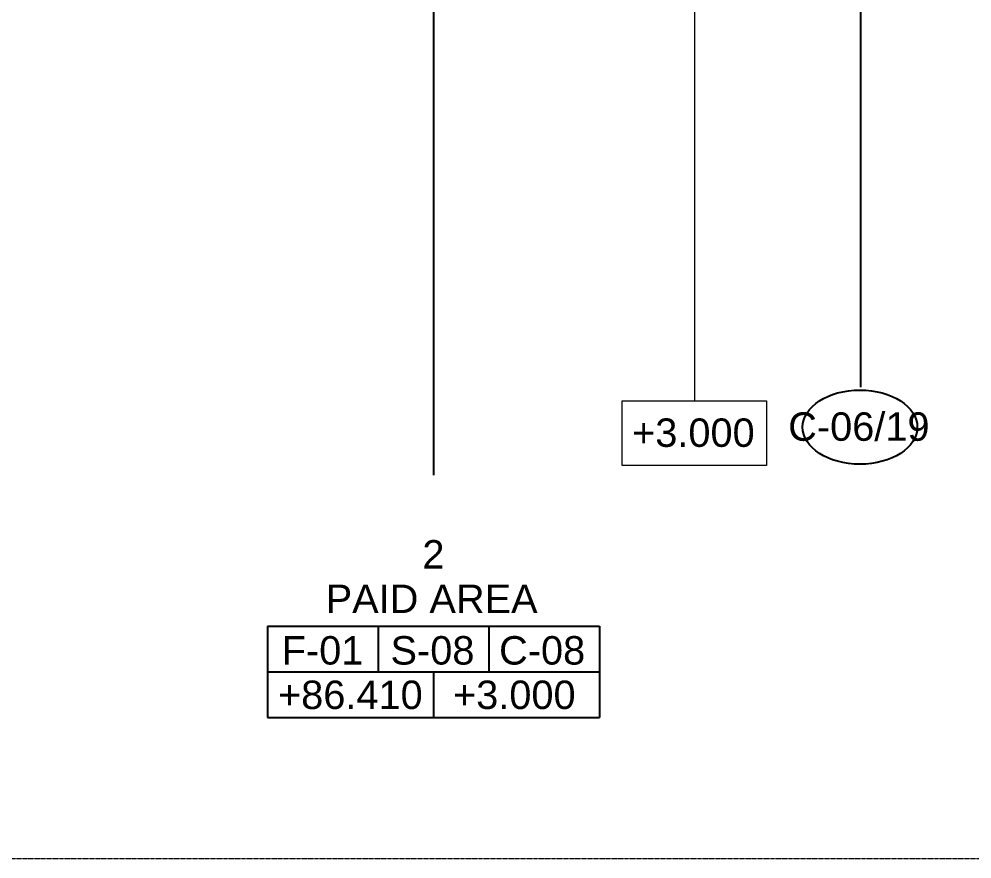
# Model space of a CAD drawing. Header units: millimetres. Extents: x -853432 to -773672, y -18171 to 22484.
# Drawn here: x -801482 to -791431, y -15796 to -6934 of the extents above; entities that cross this region are included whole.
import ezdxf

# ---------------------------------------------------------------- set-up
doc = ezdxf.new("R2010")
doc.units = ezdxf.units.MM
doc.linetypes.add('DPA_Grid _ Level 100', pattern=[10, 5.5, -1.6, 1.3, -1.6])
for name, color, linetype, lineweight in [('A-ANNO-NOTE', 3, 'Continuous', 25), ('A-ROOM-IDEN', 3, 'Continuous', 25), ('A-ROOM-LINE', 3, 'Continuous', 25), ('G-ANNO-TEXT', 3, 'Continuous', 9), ('S-GRID', 251, 'Continuous', 9)]:
    doc.layers.add(name, color=color, linetype=linetype, lineweight=lineweight)
doc.styles.add('Arial_2', font='arial.ttf', dxfattribs={"height": 300})

# ---------------------------------------------------------------- blocks, each defined once
blk = doc.blocks.new('DPA_Room Tag Box - Standard-4486259-4251-01 ENLARGED CONCOURSE LEVEL - REFLECTED CEILING PLAN - SHEET 2')
at = {"layer": 'A-ROOM-LINE'}
for p, q in [((-17.5, -2.94), (-17.5, -12.6)), ((-17.5, -2.94), (17.5, -2.94)), ((-5.83, -2.94), (-5.83, -7.77)), ((5.83, -2.94), (5.83, -7.77)), ((17.5, -2.94), (17.5, -12.6)), ((-17.5, -7.77), (17.5, -7.77)), ((0, -7.77), (0, -12.6)), ((-17.5, -12.6), (17.5, -12.6))]:
    blk.add_line(p, q, dxfattribs=at)
blk = doc.blocks.new('Ceiling Tags - Ceiling Tags-9510765-4251-01 ENLARGED CONCOURSE LEVEL - REFLECTED CEILING PLAN - SHEET 2')
at = {"layer": 'A-ANNO-NOTE'}
blk.add_ellipse((0, 0), major_axis=(6.05, 0), ratio=0.646436, dxfattribs=at)
blk = doc.blocks.new('*U2464')
at = {"layer": 'S-GRID', "linetype": 'DPA_Grid _ Level 100'}
blk.add_line((57000, -19375), (-16649.5, -19375), dxfattribs=at)

msp = doc.modelspace()

# ---------------------------------------------------------------- linework, layer by layer
at = {"layer": 'A-ANNO-NOTE'}
msp.add_line((-792608, 3417), (-792608, -10818), dxfattribs=at)
at = {"layer": 'A-ROOM-IDEN'}
msp.add_line((-797110, 0), (-797110, -11745), dxfattribs=at)
at = {"layer": 'G-ANNO-TEXT', "color": 10}
msp.add_line((-794358, 3436), (-794358, -10961), dxfattribs=at)
at = {"layer": 'G-ANNO-TEXT', "color": 10, "flags": 128}
msp.add_lwpolyline([(-793597, -11644), (-795119, -11644), (-795119, -10961), (-793597, -10961)], close=True, dxfattribs=at)

# ---------------------------------------------------------------- block references
msp.add_blockref('*U2464', (-835882, 3579))
at = {"layer": 'A-ANNO-NOTE', "xscale": 100, "yscale": 100, "zscale": 100}
msp.add_blockref('Ceiling Tags - Ceiling Tags-9510765-4251-01 ENLARGED CONCOURSE LEVEL - REFLECTED CEILING PLAN - SHEET 2', (-792612, -11240), dxfattribs=at)
at = {"layer": 'A-ROOM-IDEN', "xscale": 99.99999999999993, "yscale": 99.99999999999993, "zscale": 99.99999999999993}
msp.add_blockref('DPA_Room Tag Box - Standard-4486259-4251-01 ENLARGED CONCOURSE LEVEL - REFLECTED CEILING PLAN - SHEET 2', (-797110, -13045), dxfattribs=at)

# ---------------------------------------------------------------- texts
at = {"layer": 'A-ANNO-NOTE', "lineweight": 9, "insert": (-793369, -11084), "char_height": 300, "width": 1835.86, "attachment_point": 1, "style": 'Arial_2'}
msp.add_mtext('C-06/19', dxfattribs=at)
at = {"layer": 'A-ROOM-IDEN', "lineweight": 9, "char_height": 300, "attachment_point": 1, "style": 'Arial_2'}
for s, insert, width in [('2', (-797228, -12432), 288.61), ('PAID AREA', (-798248, -12901), 2749.79), ('F-01', (-798712, -13445), 1058.23), ('S-08', (-797564, -13445), 1090.29), ('C-08', (-796419, -13445), 1114.35), ('+86.410', (-798751, -13914), 1883.97), ('+3.000', (-796905, -13914), 1595.36)]:
    msp.add_mtext(s, dxfattribs=dict(at, insert=insert, width=width))
at = {"layer": 'G-ANNO-TEXT', "color": 7, "insert": (-795016, -11148), "char_height": 300, "width": 1595.36, "attachment_point": 1, "style": 'Arial_2'}
msp.add_mtext('+3.000', dxfattribs=at)

doc.saveas('drawing.dxf')
